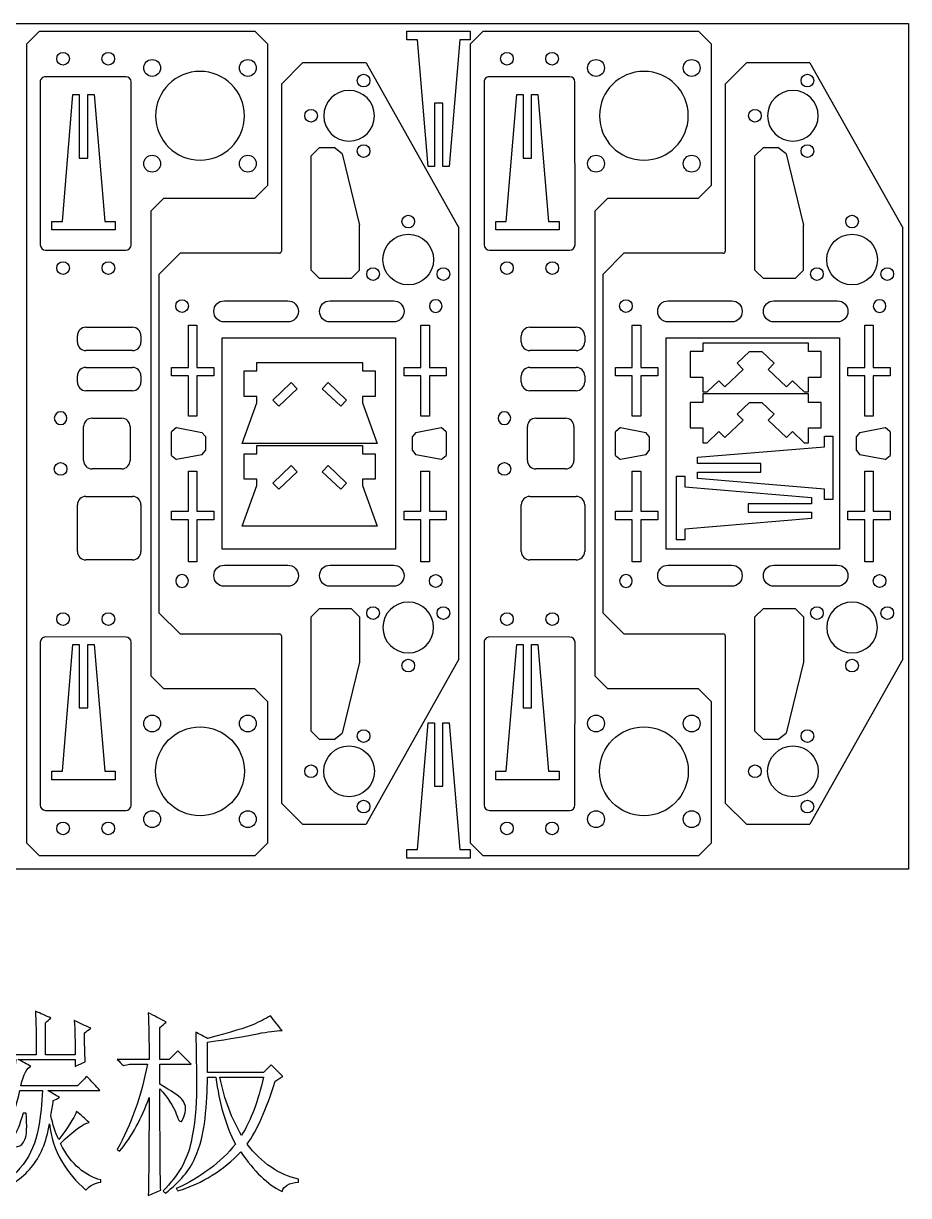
# Model space of a CAD drawing. Header units: millimetres. Extents: x -470 to 288, y -77 to 200.
# Drawn here: x -209.5 to -0.1, y -77.1 to 200 of the extents above; entities that cross this region are included whole.
import ezdxf

# ---------------------------------------------------------------- set-up
doc = ezdxf.new("R2010")
doc.units = ezdxf.units.MM
doc.layers.add('1', color=7, linetype='CONTINUOUS', true_color=0xffffff)

msp = doc.modelspace()

# ---------------------------------------------------------------- linework, layer by layer
at = {"layer": '1', "color": 3, "linetype": 'Continuous'}
for p, q in [((-470.13, 200.03), (-0.13, 200.03)), ((-0.13, 200.03), (-0.13, 0.03)), ((-208.74, 195.19), (-205.74, 198.19)), ((-205.74, 198.19), (-154.79, 198.19)), ((-154.79, 198.19), (-151.79, 195.19)), ((-118.8, 196.19), (-118.8, 198.19)), ((-118.8, 198.19), (-103.8, 198.19)), ((-103.8, 198.19), (-103.8, 196.19)), ((-103.74, 195.19), (-100.74, 198.19)), ((-100.74, 198.19), (-49.79, 198.19)), ((-49.79, 198.19), (-46.79, 195.19)), ((-208.74, 6.19), (-208.74, 195.19)), ((-151.79, 195.19), (-151.79, 161.69)), ((-116.3, 196.19), (-118.8, 196.19)), ((-113.8, 166.19), (-116.3, 196.19)), ((-106.3, 196.19), (-108.8, 166.19)), ((-103.8, 196.19), (-106.3, 196.19)), ((-103.74, 6.19), (-103.74, 195.19)), ((-46.79, 195.19), (-46.79, 161.69)), ((-148.48, 185.69), (-143.48, 190.69)), ((-128.48, 190.69), (-143.48, 190.69)), ((-128.48, 190.69), (-106.48, 151.69)), ((-43.48, 185.69), (-38.48, 190.69)), ((-23.48, 190.69), (-38.48, 190.69)), ((-23.48, 190.69), (-1.48, 151.69)), ((-205.55, 186.18), (-205.53, 147.68)), ((-185.3, 187.43), (-204.3, 187.43)), ((-184.03, 147.69), (-184.05, 186.19)), ((-100.55, 186.18), (-100.53, 147.68)), ((-80.3, 187.43), (-99.3, 187.43)), ((-79.03, 147.69), (-79.05, 186.19)), ((-200.3, 153.19), (-197.8, 183.19)), ((-197.8, 183.19), (-196.3, 183.19)), ((-196.3, 183.19), (-196.3, 168.19)), ((-194.3, 168.19), (-194.3, 183.19)), ((-194.3, 183.19), (-192.8, 183.19)), ((-192.8, 183.19), (-190.3, 153.19)), ((-148.48, 185.69), (-148.48, 146.19)), ((-95.3, 153.19), (-92.8, 183.19)), ((-92.8, 183.19), (-91.3, 183.19)), ((-91.3, 183.19), (-91.3, 168.19)), ((-89.3, 183.19), (-87.8, 183.19)), ((-89.3, 168.19), (-89.3, 183.19)), ((-87.8, 183.19), (-85.3, 153.19)), ((-43.48, 185.69), (-43.48, 146.19)), ((-112.3, 181.19), (-112.3, 166.19)), ((-110.3, 181.19), (-112.3, 181.19)), ((-110.3, 166.19), (-110.3, 181.19)), ((-139.48, 170.69), (-141.48, 168.69)), ((-139.48, 170.69), (-136.05, 170.69)), ((-134.1, 169.16), (-136.05, 170.69)), ((-134.1, 169.16), (-129.98, 152.34)), ((-34.48, 170.69), (-36.48, 168.69)), ((-34.48, 170.69), (-31.05, 170.69)), ((-29.1, 169.16), (-31.05, 170.69)), ((-29.1, 169.16), (-24.98, 152.34)), ((-196.3, 168.19), (-194.3, 168.19)), ((-141.48, 141.69), (-141.48, 168.69)), ((-91.3, 168.19), (-89.3, 168.19)), ((-36.48, 141.69), (-36.48, 168.69)), ((-112.3, 166.19), (-113.8, 166.19)), ((-108.8, 166.19), (-110.3, 166.19)), ((-151.79, 161.69), (-154.79, 158.69)), ((-46.79, 161.69), (-49.79, 158.69)), ((-176.29, 158.69), (-179.29, 155.69)), ((-176.29, 158.69), (-154.79, 158.69)), ((-71.29, 158.69), (-74.29, 155.69)), ((-71.29, 158.69), (-49.79, 158.69)), ((-179.29, 45.69), (-179.29, 155.69)), ((-74.29, 45.69), (-74.29, 155.69)), ((-202.8, 153.19), (-200.3, 153.19)), ((-202.8, 151.19), (-202.8, 153.19)), ((-190.3, 153.19), (-187.8, 153.19)), ((-187.8, 153.19), (-187.8, 151.19)), ((-97.8, 153.19), (-95.3, 153.19)), ((-97.8, 151.19), (-97.8, 153.19)), ((-85.3, 153.19), (-82.8, 153.19)), ((-82.8, 153.19), (-82.8, 151.19)), ((-187.8, 151.19), (-202.8, 151.19)), ((-129.98, 141.69), (-129.98, 152.34)), ((-106.48, 49.69), (-106.48, 151.69)), ((-82.8, 151.19), (-97.8, 151.19)), ((-24.98, 141.69), (-24.98, 152.34)), ((-1.48, 49.69), (-1.48, 151.69)), ((-204.28, 146.43), (-185.28, 146.43)), ((-177.48, 140.69), (-172.48, 145.69)), ((-148.98, 145.69), (-172.48, 145.69)), ((-99.28, 146.43), (-80.28, 146.43)), ((-72.48, 140.69), (-67.48, 145.69)), ((-43.98, 145.69), (-67.48, 145.69)), ((-141.48, 141.69), (-139.48, 139.69)), ((-131.98, 139.69), (-129.98, 141.69)), ((-36.48, 141.69), (-34.48, 139.69)), ((-26.98, 139.69), (-24.98, 141.69)), ((-177.48, 140.69), (-177.48, 60.69)), ((-131.98, 139.69), (-139.48, 139.69)), ((-72.48, 140.69), (-72.48, 60.69)), ((-26.98, 139.69), (-34.48, 139.69)), ((-161.98, 134.44), (-146.98, 134.44)), ((-136.98, 134.44), (-121.98, 134.44)), ((-56.98, 134.44), (-41.98, 134.44)), ((-31.98, 134.44), (-16.98, 134.44)), ((-194.74, 128.19), (-183.74, 128.19)), ((-170.48, 118.69), (-170.48, 128.69)), ((-170.48, 128.69), (-168.48, 128.69)), ((-168.48, 128.69), (-168.48, 118.69)), ((-146.98, 129.44), (-161.98, 129.44)), ((-121.98, 129.44), (-136.98, 129.44)), ((-115.48, 118.69), (-115.48, 128.69)), ((-115.48, 128.69), (-113.48, 128.69)), ((-113.48, 128.69), (-113.48, 118.69)), ((-89.74, 128.19), (-78.74, 128.19)), ((-65.48, 128.69), (-63.48, 128.69)), ((-65.48, 118.69), (-65.48, 128.69)), ((-63.48, 128.69), (-63.48, 118.69)), ((-41.98, 129.44), (-56.98, 129.44)), ((-16.98, 129.44), (-31.98, 129.44)), ((-10.48, 128.69), (-8.48, 128.69)), ((-10.48, 118.69), (-10.48, 128.69)), ((-8.48, 128.69), (-8.48, 118.69)), ((-196.74, 124.69), (-196.74, 126.19)), ((-181.74, 126.19), (-181.74, 124.69)), ((-162.48, 125.69), (-121.48, 125.69)), ((-162.48, 75.69), (-162.48, 125.69)), ((-121.48, 125.69), (-121.48, 75.69)), ((-91.74, 124.69), (-91.74, 126.19)), ((-76.74, 126.19), (-76.74, 124.69)), ((-57.48, 125.69), (-16.48, 125.69)), ((-57.48, 75.69), (-57.48, 125.69)), ((-16.48, 125.69), (-16.48, 75.69)), ((-183.74, 122.69), (-194.74, 122.69)), ((-78.74, 122.69), (-89.74, 122.69)), ((-51.8, 122.42, 0.03), (-51.8, 116.42, -0.03)), ((-48.8, 122.42, 0.03), (-51.8, 122.42, 0.03)), ((-48.8, 124.42, 0.05), (-48.8, 122.42, 0.03)), ((-23.8, 124.42, 0.05), (-48.8, 124.42, 0.05)), ((-40.65, 119.67, 0), (-37.75, 122.42, 0.03)), ((-37.75, 122.42, 0.03), (-34.85, 122.42, 0.03)), ((-34.85, 122.42, 0.03), (-31.95, 119.67, 0)), ((-23.8, 122.42, 0.03), (-23.8, 124.42, 0.05)), ((-20.8, 122.42, 0.03), (-23.8, 122.42, 0.03)), ((-20.8, 116.42, -0.03), (-20.8, 122.42, 0.03)), ((-154.3, 117.85), (-154.3, 119.85)), ((-154.3, 119.85), (-129.3, 119.85)), ((-129.3, 119.85), (-129.3, 117.85)), ((-39.27, 118.22, -0.01), (-40.65, 119.67, 0)), ((-31.95, 119.67, 0), (-33.33, 118.22, -0.01)), ((-196.74, 115.19), (-196.74, 116.69)), ((-194.74, 118.69), (-183.74, 118.69)), ((-181.74, 116.69), (-181.74, 115.19)), ((-174.48, 118.69), (-170.48, 118.69)), ((-174.48, 116.69), (-174.48, 118.69)), ((-170.48, 116.69), (-174.48, 116.69)), ((-170.48, 107.19), (-170.48, 116.69)), ((-168.48, 118.69), (-164.48, 118.69)), ((-168.48, 116.69), (-168.48, 107.19)), ((-164.48, 116.69), (-168.48, 116.69)), ((-164.48, 118.69), (-164.48, 116.69)), ((-157.3, 117.85), (-154.3, 117.85)), ((-157.3, 111.85), (-157.3, 117.85)), ((-129.3, 117.85), (-126.3, 117.85)), ((-126.3, 117.85), (-126.3, 111.85)), ((-119.48, 118.69), (-115.48, 118.69)), ((-119.48, 116.69), (-119.48, 118.69)), ((-115.48, 116.69), (-119.48, 116.69)), ((-115.48, 107.19), (-115.48, 116.69)), ((-113.48, 118.69), (-109.48, 118.69)), ((-109.48, 116.69), (-113.48, 116.69)), ((-113.48, 116.69), (-113.48, 107.19)), ((-109.48, 118.69), (-109.48, 116.69)), ((-91.74, 115.19), (-91.74, 116.69)), ((-89.74, 118.69), (-78.74, 118.69)), ((-76.74, 116.69), (-76.74, 115.19)), ((-69.48, 116.69), (-69.48, 118.69)), ((-69.48, 118.69), (-65.48, 118.69)), ((-65.48, 116.69), (-69.48, 116.69)), ((-65.48, 107.19), (-65.48, 116.69)), ((-63.48, 118.69), (-59.48, 118.69)), ((-59.48, 116.69), (-63.48, 116.69)), ((-63.48, 116.69), (-63.48, 107.19)), ((-59.48, 118.69), (-59.48, 116.69)), ((-51.8, 116.42, -0.03), (-48.8, 116.42, -0.03)), ((-48.8, 116.42, -0.03), (-48.8, 112.89, -0.06)), ((-43.63, 114.09, -0.05), (-39.27, 118.22, -0.01)), ((-33.33, 118.22, -0.01), (-28.97, 114.09, -0.05)), ((-23.8, 116.42, -0.03), (-20.8, 116.42, -0.03)), ((-23.8, 112.89, -0.06), (-23.8, 116.42, -0.03)), ((-14.48, 118.69), (-10.48, 118.69)), ((-14.48, 116.69), (-14.48, 118.69)), ((-10.48, 116.69), (-14.48, 116.69)), ((-10.48, 107.19), (-10.48, 116.69)), ((-8.48, 118.69), (-4.48, 118.69)), ((-8.48, 116.69), (-8.48, 107.19)), ((-4.48, 116.69), (-8.48, 116.69)), ((-4.48, 118.69), (-4.48, 116.69)), ((-146.15, 115.1), (-150.5, 110.97)), ((-149.13, 109.52), (-144.77, 113.65)), ((-144.77, 113.65), (-146.15, 115.1)), ((-137.45, 115.1), (-138.83, 113.65)), ((-138.83, 113.65), (-134.47, 109.52)), ((-133.1, 110.97), (-137.45, 115.1)), ((-47.8, 112.89, -0.06), (-45, 115.54, -0.04)), ((-45, 115.54, -0.04), (-43.63, 114.09, -0.05)), ((-28.97, 114.09, -0.05), (-27.6, 115.54, -0.04)), ((-27.6, 115.54, -0.04), (-24.8, 112.89, -0.06)), ((-183.74, 113.19), (-194.74, 113.19)), ((-154.3, 111.85), (-157.3, 111.85)), ((-154.3, 110.35), (-154.3, 111.85)), ((-150.5, 110.97), (-149.13, 109.52)), ((-134.47, 109.52), (-133.1, 110.97)), ((-126.3, 111.85), (-129.3, 111.85)), ((-129.3, 111.85), (-129.3, 110.35)), ((-78.74, 113.19), (-89.74, 113.19)), ((-48.8, 112.89, -0.06), (-47.8, 112.89, -0.06)), ((-23.8, 112.42, 0.05), (-48.8, 112.42, 0.05)), ((-48.8, 112.42, 0.05), (-48.8, 110.42, 0.03)), ((-24.8, 112.89, -0.06), (-23.8, 112.89, -0.06)), ((-23.8, 110.42, 0.03), (-23.8, 112.42, 0.05)), ((-157.8, 100.74), (-154.3, 110.35)), ((-129.3, 110.35), (-125.8, 100.74)), ((-51.8, 110.42, 0.03), (-51.8, 104.42, -0.03)), ((-48.8, 110.42, 0.03), (-51.8, 110.42, 0.03)), ((-40.65, 107.67, 0), (-37.75, 110.42, 0.03)), ((-37.75, 110.42, 0.03), (-34.85, 110.42, 0.03)), ((-34.85, 110.42, 0.03), (-31.95, 107.67, 0)), ((-20.8, 110.42, 0.03), (-23.8, 110.42, 0.03)), ((-20.8, 104.42, -0.03), (-20.8, 110.42, 0.03)), ((-193.29, 106.69), (-186.29, 106.69)), ((-168.48, 107.19), (-170.48, 107.19)), ((-113.48, 107.19), (-115.48, 107.19)), ((-88.29, 106.69), (-81.29, 106.69)), ((-63.48, 107.19), (-65.48, 107.19)), ((-43.63, 102.09, -0.05), (-39.27, 106.22, -0.01)), ((-39.27, 106.22, -0.01), (-40.65, 107.67, 0)), ((-31.95, 107.67, 0), (-33.33, 106.22, -0.01)), ((-33.33, 106.22, -0.01), (-28.97, 102.09, -0.05)), ((-8.48, 107.19), (-10.48, 107.19)), ((-195.29, 96.69), (-195.29, 104.69)), ((-184.29, 104.69), (-184.29, 96.69)), ((-173.29, 104.46), (-174.48, 103.48)), ((-174.48, 97.89), (-174.48, 103.48)), ((-173.29, 104.46), (-167.29, 103.34)), ((-166.48, 102.36), (-167.29, 103.34)), ((-116.66, 103.34), (-117.48, 102.36)), ((-116.66, 103.34), (-110.66, 104.46)), ((-109.48, 103.48), (-110.66, 104.46)), ((-109.48, 103.48), (-109.48, 97.89)), ((-90.29, 96.69), (-90.29, 104.69)), ((-79.29, 104.69), (-79.29, 96.69)), ((-68.29, 104.46), (-69.48, 103.48)), ((-69.48, 97.89), (-69.48, 103.48)), ((-68.29, 104.46), (-62.29, 103.34)), ((-61.48, 102.36), (-62.29, 103.34)), ((-51.8, 104.42, -0.03), (-48.8, 104.42, -0.03)), ((-48.8, 104.42, -0.03), (-48.8, 100.89, -0.06)), ((-47.8, 100.89, -0.06), (-45, 103.54, -0.04)), ((-45, 103.54, -0.04), (-43.63, 102.09, -0.05)), ((-28.97, 102.09, -0.05), (-27.6, 103.54, -0.04)), ((-27.6, 103.54, -0.04), (-24.8, 100.89, -0.06)), ((-23.8, 100.89, -0.06), (-23.8, 104.42, -0.03)), ((-23.8, 104.42, -0.03), (-20.8, 104.42, -0.03)), ((-11.66, 103.34), (-12.48, 102.36)), ((-11.66, 103.34), (-5.66, 104.46)), ((-4.48, 103.48), (-5.66, 104.46)), ((-4.48, 103.48), (-4.48, 97.89)), ((-166.48, 102.36), (-166.48, 99.02)), ((-125.8, 100.74), (-157.8, 100.74)), ((-154.3, 98.24), (-154.3, 100.24)), ((-154.3, 100.24), (-129.3, 100.24)), ((-129.3, 100.24), (-129.3, 98.24)), ((-117.48, 99.02), (-117.48, 102.36)), ((-61.48, 102.36), (-61.48, 99.02)), ((-50.05, 97.44), (-20.05, 99.94)), ((-48.8, 100.89, -0.06), (-47.8, 100.89, -0.06)), ((-24.8, 100.89, -0.06), (-23.8, 100.89, -0.06)), ((-20.05, 99.94), (-20.05, 102.44)), ((-20.05, 102.44), (-18.05, 102.44)), ((-18.05, 102.44), (-18.05, 87.44)), ((-12.48, 99.02), (-12.48, 102.36)), ((-174.48, 97.89), (-173.29, 96.91)), ((-167.29, 98.03), (-173.29, 96.91)), ((-167.29, 98.03), (-166.48, 99.02)), ((-157.3, 92.24), (-157.3, 98.24)), ((-157.3, 98.24), (-154.3, 98.24)), ((-129.3, 98.24), (-126.3, 98.24)), ((-126.3, 98.24), (-126.3, 92.24)), ((-117.48, 99.02), (-116.66, 98.03)), ((-110.66, 96.91), (-116.66, 98.03)), ((-110.66, 96.91), (-109.48, 97.89)), ((-69.48, 97.89), (-68.29, 96.91)), ((-62.29, 98.03), (-68.29, 96.91)), ((-62.29, 98.03), (-61.48, 99.02)), ((-50.05, 95.94), (-50.05, 97.44)), ((-12.48, 99.02), (-11.66, 98.03)), ((-5.66, 96.91), (-11.66, 98.03)), ((-5.66, 96.91), (-4.48, 97.89)), ((-186.29, 94.69), (-193.29, 94.69)), ((-146.15, 95.48), (-150.5, 91.35)), ((-144.77, 94.03), (-146.15, 95.48)), ((-137.45, 95.48), (-138.83, 94.03)), ((-133.1, 91.35), (-137.45, 95.48)), ((-81.29, 94.69), (-88.29, 94.69)), ((-35.05, 95.94), (-50.05, 95.94)), ((-35.05, 93.94), (-35.05, 95.94)), ((-170.48, 94.19), (-168.48, 94.19)), ((-170.48, 84.69), (-170.48, 94.19)), ((-168.48, 94.19), (-168.48, 84.69)), ((-154.3, 92.24), (-157.3, 92.24)), ((-154.3, 90.74), (-154.3, 92.24)), ((-149.13, 89.9), (-144.77, 94.03)), ((-138.83, 94.03), (-134.47, 89.9)), ((-126.3, 92.24), (-129.3, 92.24)), ((-129.3, 92.24), (-129.3, 90.74)), ((-115.48, 94.19), (-113.48, 94.19)), ((-115.48, 84.69), (-115.48, 94.19)), ((-113.48, 94.19), (-113.48, 84.69)), ((-65.48, 94.19), (-63.48, 94.19)), ((-65.48, 84.69), (-65.48, 94.19)), ((-63.48, 94.19), (-63.48, 84.69)), ((-55.05, 77.94), (-55.05, 92.94)), ((-55.05, 92.94), (-53.05, 92.94)), ((-53.05, 92.94), (-53.05, 90.44)), ((-50.05, 93.94), (-35.05, 93.94)), ((-50.05, 92.44), (-50.05, 93.94)), ((-20.05, 89.94), (-50.05, 92.44)), ((-10.48, 94.19), (-8.48, 94.19)), ((-10.48, 84.69), (-10.48, 94.19)), ((-8.48, 94.19), (-8.48, 84.69)), ((-157.8, 81.12), (-154.3, 90.74)), ((-150.5, 91.35), (-149.13, 89.9)), ((-134.47, 89.9), (-133.1, 91.35)), ((-129.3, 90.74), (-125.8, 81.12)), ((-53.05, 90.44), (-23.05, 87.94)), ((-20.05, 87.44), (-20.05, 89.94)), ((-196.74, 75.19), (-196.74, 86.19)), ((-194.74, 88.19), (-183.74, 88.19)), ((-181.74, 86.19), (-181.74, 75.19)), ((-91.74, 75.19), (-91.74, 86.19)), ((-89.74, 88.19), (-78.74, 88.19)), ((-76.74, 86.19), (-76.74, 75.19)), ((-23.05, 86.44), (-38.05, 86.44)), ((-38.05, 86.44), (-38.05, 84.44)), ((-23.05, 87.94), (-23.05, 86.44)), ((-18.05, 87.44), (-20.05, 87.44)), ((-174.48, 84.69), (-170.48, 84.69)), ((-174.48, 82.69), (-174.48, 84.69)), ((-168.48, 84.69), (-164.48, 84.69)), ((-164.48, 84.69), (-164.48, 82.69)), ((-119.48, 84.69), (-115.48, 84.69)), ((-119.48, 82.69), (-119.48, 84.69)), ((-113.48, 84.69), (-109.48, 84.69)), ((-109.48, 84.69), (-109.48, 82.69)), ((-69.48, 82.69), (-69.48, 84.69)), ((-69.48, 84.69), (-65.48, 84.69)), ((-63.48, 84.69), (-59.48, 84.69)), ((-59.48, 84.69), (-59.48, 82.69)), ((-38.05, 84.44), (-23.05, 84.44)), ((-23.05, 84.44), (-23.05, 82.94)), ((-14.48, 84.69), (-10.48, 84.69)), ((-14.48, 82.69), (-14.48, 84.69)), ((-8.48, 84.69), (-4.48, 84.69)), ((-4.48, 84.69), (-4.48, 82.69)), ((-170.48, 82.69), (-174.48, 82.69)), ((-170.48, 72.69), (-170.48, 82.69)), ((-164.48, 82.69), (-168.48, 82.69)), ((-168.48, 82.69), (-168.48, 72.69)), ((-125.8, 81.12), (-157.8, 81.12)), ((-115.48, 82.69), (-119.48, 82.69)), ((-115.48, 72.69), (-115.48, 82.69)), ((-109.48, 82.69), (-113.48, 82.69)), ((-113.48, 82.69), (-113.48, 72.69)), ((-65.48, 82.69), (-69.48, 82.69)), ((-65.48, 72.69), (-65.48, 82.69)), ((-63.48, 82.69), (-63.48, 72.69)), ((-59.48, 82.69), (-63.48, 82.69)), ((-23.05, 82.94), (-53.05, 80.44)), ((-53.05, 80.44), (-53.05, 77.94)), ((-10.48, 82.69), (-14.48, 82.69)), ((-10.48, 72.69), (-10.48, 82.69)), ((-8.48, 82.69), (-8.48, 72.69)), ((-4.48, 82.69), (-8.48, 82.69)), ((-53.05, 77.94), (-55.05, 77.94)), ((-121.48, 75.69), (-162.48, 75.69)), ((-16.48, 75.69), (-57.48, 75.69)), ((-183.74, 73.19), (-194.74, 73.19)), ((-168.48, 72.69), (-170.48, 72.69)), ((-113.48, 72.69), (-115.48, 72.69)), ((-78.74, 73.19), (-89.74, 73.19)), ((-63.48, 72.69), (-65.48, 72.69)), ((-8.48, 72.69), (-10.48, 72.69)), ((-161.98, 71.94), (-146.98, 71.94)), ((-136.98, 71.94), (-121.98, 71.94)), ((-56.98, 71.94), (-41.98, 71.94)), ((-31.98, 71.94), (-16.98, 71.94)), ((-146.98, 66.94), (-161.98, 66.94)), ((-121.98, 66.94), (-136.98, 66.94)), ((-41.98, 66.94), (-56.98, 66.94)), ((-16.98, 66.94), (-31.98, 66.94)), ((-139.48, 61.69), (-141.48, 59.69)), ((-139.48, 61.69), (-131.98, 61.69)), ((-129.98, 59.69), (-131.98, 61.69)), ((-34.48, 61.69), (-36.48, 59.69)), ((-34.48, 61.69), (-26.98, 61.69)), ((-24.98, 59.69), (-26.98, 61.69)), ((-172.48, 55.69), (-177.48, 60.69)), ((-141.48, 32.69), (-141.48, 59.69)), ((-129.98, 59.69), (-129.98, 49.03)), ((-67.48, 55.69), (-72.48, 60.69)), ((-36.48, 32.69), (-36.48, 59.69)), ((-24.98, 59.69), (-24.98, 49.03)), ((-172.48, 55.69), (-148.98, 55.69)), ((-67.48, 55.69), (-43.98, 55.69)), ((-205.53, 53.7), (-205.55, 15.2)), ((-185.28, 54.94), (-204.28, 54.95)), ((-200.3, 23.19), (-197.8, 53.19)), ((-197.8, 53.19), (-196.3, 53.19)), ((-196.3, 53.19), (-196.3, 38.19)), ((-194.3, 53.19), (-192.8, 53.19)), ((-194.3, 38.19), (-194.3, 53.19)), ((-192.8, 53.19), (-190.3, 23.19)), ((-184.05, 15.19), (-184.03, 53.69)), ((-148.48, 55.19), (-148.48, 15.69)), ((-100.53, 53.7), (-100.55, 15.2)), ((-80.28, 54.94), (-99.28, 54.95)), ((-95.3, 23.19), (-92.8, 53.19)), ((-92.8, 53.19), (-91.3, 53.19)), ((-91.3, 53.19), (-91.3, 38.19)), ((-89.3, 53.19), (-87.8, 53.19)), ((-89.3, 38.19), (-89.3, 53.19)), ((-87.8, 53.19), (-85.3, 23.19)), ((-79.05, 15.19), (-79.03, 53.69)), ((-43.48, 55.19), (-43.48, 15.69)), ((-129.98, 49.03), (-134.1, 32.21)), ((-106.48, 49.69), (-128.48, 10.69)), ((-24.98, 49.03), (-29.1, 32.21)), ((-1.48, 49.69), (-23.48, 10.69)), ((-179.29, 45.69), (-176.29, 42.69)), ((-74.29, 45.69), (-71.29, 42.69)), ((-154.79, 42.69), (-176.29, 42.69)), ((-154.79, 42.69), (-151.79, 39.69)), ((-49.79, 42.69), (-71.29, 42.69)), ((-49.79, 42.69), (-46.79, 39.69)), ((-151.79, 39.69), (-151.79, 6.19)), ((-46.79, 39.69), (-46.79, 6.19)), ((-196.3, 38.19), (-194.3, 38.19)), ((-91.3, 38.19), (-89.3, 38.19)), ((-116.3, 4.69), (-113.8, 34.69)), ((-113.8, 34.69), (-112.3, 34.69)), ((-112.3, 34.69), (-112.3, 19.69)), ((-110.3, 19.69), (-110.3, 34.69)), ((-110.3, 34.69), (-108.8, 34.69)), ((-108.8, 34.69), (-106.3, 4.69)), ((-141.48, 32.69), (-139.48, 30.69)), ((-136.05, 30.69), (-139.48, 30.69)), ((-136.05, 30.69), (-134.1, 32.21)), ((-36.48, 32.69), (-34.48, 30.69)), ((-31.05, 30.69), (-34.48, 30.69)), ((-31.05, 30.69), (-29.1, 32.21)), ((-202.8, 23.19), (-200.3, 23.19)), ((-202.8, 21.19), (-202.8, 23.19)), ((-190.3, 23.19), (-187.8, 23.19)), ((-187.8, 23.19), (-187.8, 21.19)), ((-97.8, 23.19), (-95.3, 23.19)), ((-97.8, 21.19), (-97.8, 23.19)), ((-85.3, 23.19), (-82.8, 23.19)), ((-82.8, 23.19), (-82.8, 21.19)), ((-187.8, 21.19), (-202.8, 21.19)), ((-112.3, 19.69), (-110.3, 19.69)), ((-82.8, 21.19), (-97.8, 21.19)), ((-204.3, 13.95), (-185.3, 13.94)), ((-143.48, 10.69), (-148.48, 15.69)), ((-99.3, 13.95), (-80.3, 13.94)), ((-38.48, 10.69), (-43.48, 15.69)), ((-143.48, 10.69), (-128.48, 10.69)), ((-38.48, 10.69), (-23.48, 10.69)), ((-205.74, 3.19), (-208.74, 6.19)), ((-151.79, 6.19), (-154.79, 3.19)), ((-100.74, 3.19), (-103.74, 6.19)), ((-46.79, 6.19), (-49.79, 3.19)), ((-154.79, 3.19), (-205.74, 3.19)), ((-118.8, 4.69), (-116.3, 4.69)), ((-118.8, 2.69), (-118.8, 4.69)), ((-106.3, 4.69), (-103.8, 4.69)), ((-103.8, 4.69), (-103.8, 2.69)), ((-49.79, 3.19), (-100.74, 3.19)), ((-0.13, 0.03), (-470.13, 0.03)), ((-103.8, 2.69), (-118.8, 2.69))]:
    msp.add_line(p, q, dxfattribs=at)
for centre, radius in [((-200.15, 191.68), 1.5), ((-189.45, 191.68), 1.5), ((-179.06, 189.5), 2), ((-156.43, 189.5), 2), ((-95.15, 191.68), 1.5), ((-84.45, 191.68), 1.5), ((-74.06, 189.5), 2), ((-51.43, 189.5), 2), ((-129.05, 186.51), 1.5), ((-24.05, 186.51), 1.5), ((-141.48, 178.19), 1.5), ((-36.48, 178.19), 1.5), ((-129.05, 169.86), 1.5), ((-24.05, 169.86), 1.5), ((-179.06, 166.87), 2), ((-156.43, 166.87), 2), ((-74.06, 166.87), 2), ((-51.43, 166.87), 2), ((-118.48, 153.19), 1.5), ((-13.48, 153.19), 1.5), ((-118.48, 144.19), 6), ((-13.48, 144.19), 6), ((-200.13, 142.18), 1.5), ((-189.43, 142.18), 1.5), ((-126.8, 140.76), 1.5), ((-110.16, 140.76), 1.5), ((-95.13, 142.18), 1.5), ((-84.43, 142.18), 1.5), ((-21.8, 140.76), 1.5), ((-5.16, 140.76), 1.5), ((-171.98, 133.19), 1.5), ((-66.98, 133.19), 1.5), ((-200.74, 94.69), 1.5), ((-95.74, 94.69), 1.5), ((-111.98, 68.19), 1.5), ((-6.98, 68.19), 1.5), ((-126.8, 60.61), 1.5), ((-110.16, 60.61), 1.5), ((-21.8, 60.61), 1.5), ((-5.16, 60.61), 1.5), ((-200.13, 59.19), 1.5), ((-189.43, 59.19), 1.5), ((-95.13, 59.19), 1.5), ((-84.43, 59.19), 1.5), ((-118.48, 48.19), 1.5), ((-13.48, 48.19), 1.5), ((-179.06, 34.5), 2), ((-156.43, 34.5), 2), ((-74.06, 34.5), 2), ((-51.43, 34.5), 2), ((-167.74, 23.19), 10.5), ((-62.74, 23.19), 10.5), ((-129.05, 31.51), 1.5), ((-24.05, 31.51), 1.5), ((-132.48, 23.19), 6), ((-27.48, 23.19), 6), ((-141.48, 23.19), 1.5), ((-36.48, 23.19), 1.5), ((-179.06, 11.87), 2), ((-156.43, 11.87), 2), ((-129.05, 14.86), 1.5), ((-74.06, 11.87), 2), ((-51.43, 11.87), 2), ((-24.05, 14.86), 1.5), ((-200.15, 9.7), 1.5), ((-189.45, 9.69), 1.5), ((-95.15, 9.7), 1.5), ((-84.45, 9.69), 1.5)]:
    msp.add_circle(centre, radius, dxfattribs=at)
at = {"layer": '1', "color": 3, "linetype": 'Continuous', "extrusion": (0, 0, -1)}
for centre, radius in [((167.74, 178.19), 10.5), ((62.74, 178.19), 10.5), ((132.48, 178.19), 6), ((27.48, 178.19), 6), ((111.98, 133.19), 1.5), ((6.98, 133.19), 1.5), ((200.74, 106.69), 1.5), ((95.74, 106.69), 1.5), ((171.98, 68.19), 1.5), ((66.98, 68.19), 1.5), ((118.48, 57.19), 6), ((13.48, 57.19), 6)]:
    msp.add_circle(centre, radius, dxfattribs=at)
at = {"layer": '1', "color": 3, "linetype": 'Continuous'}
for centre, radius, start, end in [((-204.3, 186.18), 1.25, 90.0273, 180.0273), ((-185.3, 186.18), 1.25, 0.0273, 90.0273), ((-99.3, 186.18), 1.25, 90.0273, 180.0273), ((-80.3, 186.18), 1.25, 0.0273, 90.0273), ((-204.28, 147.68), 1.25, 180.0273, 270.0273), ((-185.28, 147.68), 1.25, 270.0273, 0.0273), ((-99.28, 147.68), 1.25, 180.0273, 270.0273), ((-80.28, 147.68), 1.25, 270.0273, 0.0273), ((-148.98, 146.19), 0.5, 270, 0), ((-43.98, 146.19), 0.5, 270, 0), ((-194.74, 126.19), 2, 90, 180), ((-183.74, 126.19), 2, 0, 90), ((-89.74, 126.19), 2, 90, 180), ((-78.74, 126.19), 2, 0, 90), ((-194.74, 124.69), 2, 180, 270), ((-183.74, 124.69), 2, 270, 0), ((-89.74, 124.69), 2, 180, 270), ((-78.74, 124.69), 2, 270, 0), ((-194.74, 116.69), 2, 90, 180), ((-183.74, 116.69), 2, 0, 90), ((-89.74, 116.69), 2, 90, 180), ((-78.74, 116.69), 2, 0, 90), ((-194.74, 115.19), 2, 180, 270), ((-183.74, 115.19), 2, 270, 0), ((-89.74, 115.19), 2, 180, 270), ((-78.74, 115.19), 2, 270, 0), ((-193.29, 104.69), 2, 90, 180), ((-186.29, 104.69), 2, 0, 90), ((-88.29, 104.69), 2, 90, 180), ((-81.29, 104.69), 2, 0, 90), ((-193.29, 96.69), 2, 180, 270), ((-186.29, 96.69), 2, 270, 0), ((-88.29, 96.69), 2, 180, 270), ((-81.29, 96.69), 2, 270, 0), ((-194.74, 86.19), 2, 90, 180), ((-183.74, 86.19), 2, 0, 90), ((-89.74, 86.19), 2, 90, 180), ((-78.74, 86.19), 2, 0, 90), ((-194.74, 75.19), 2, 180, 270), ((-183.74, 75.19), 2, 270, 0), ((-89.74, 75.19), 2, 180, 270), ((-78.74, 75.19), 2, 270, 0), ((-148.98, 55.19), 0.5, 0, 90), ((-43.98, 55.19), 0.5, 0, 90), ((-204.28, 53.7), 1.25, 89.9727, 179.9727), ((-185.28, 53.69), 1.25, 359.9727, 89.9727), ((-99.28, 53.7), 1.25, 89.9727, 179.9727), ((-80.28, 53.69), 1.25, 359.9727, 89.9727), ((-204.3, 15.2), 1.25, 179.9727, 269.9727), ((-185.3, 15.19), 1.25, 269.9727, 359.9727), ((-99.3, 15.2), 1.25, 179.9727, 269.9727), ((-80.3, 15.19), 1.25, 269.9727, 359.9727)]:
    msp.add_arc(centre, radius, start, end, dxfattribs=at)
at = {"layer": '1', "color": 3, "linetype": 'Continuous', "extrusion": (0, 0, -1)}
for centre, start, end in [((161.98, 131.94), 270, 90), ((146.98, 131.94), 90, 270), ((136.98, 131.94), 270, 90), ((121.98, 131.94), 90, 270), ((56.98, 131.94), 270, 90), ((41.98, 131.94), 90, 270), ((31.98, 131.94), 270, 90), ((16.98, 131.94), 90, 270), ((161.98, 69.44), 270, 90), ((146.98, 69.44), 90, 270), ((136.98, 69.44), 270, 90), ((121.98, 69.44), 90, 270), ((56.98, 69.44), 270, 90), ((41.98, 69.44), 90, 270), ((31.98, 69.44), 270, 90), ((16.98, 69.44), 90, 270)]:
    msp.add_arc(centre, 2.5, start, end, dxfattribs=at)
at = {"layer": '1', "color": 6, "linetype": 'Continuous'}
for points, knots in [([(-213.12, -43.82), (-210.91, -43.82), (-208.7, -43.82), (-206.49, -43.82), (-206.49, -39.17), (-206.55, -35.72), (-206.67, -33.52), (-205.45, -34.07), (-204.22, -34.62), (-203, -35.17), (-203.43, -35.54), (-203.85, -35.91), (-204.28, -36.28), (-204.28, -38.79), (-204.28, -41.31), (-204.28, -43.82), (-201.95, -43.82), (-199.62, -43.82), (-197.29, -43.82), (-197.29, -40.75), (-197.35, -38.06), (-197.48, -35.72), (-196.19, -36.34), (-194.9, -36.96), (-193.61, -37.57), (-194.1, -37.94), (-194.59, -38.31), (-195.08, -38.67), (-195.08, -41.12), (-195.02, -43.39), (-194.9, -45.48), (-195.7, -45.85), (-196.49, -46.22), (-197.29, -46.58), (-197.29, -46.03), (-197.29, -45.48), (-197.29, -44.93), (-201.77, -44.93), (-206.25, -44.93), (-210.73, -44.93), (-209.74, -45.48), (-208.76, -46.03), (-207.78, -46.58), (-208.64, -46.83), (-209.43, -48.36), (-210.17, -51.18), (-205.69, -51.18), (-201.22, -51.18), (-196.74, -51.18), (-196, -50.45), (-195.26, -49.71), (-194.53, -48.97), (-193.49, -50.08), (-192.45, -51.18), (-191.41, -52.29), (-195.51, -52.29), (-199.62, -52.29), (-203.73, -52.29), (-202.81, -52.84), (-201.89, -53.39), (-200.97, -53.94), (-201.46, -54.19), (-201.95, -54.44), (-202.45, -54.68), (-202.63, -55.85), (-202.81, -57.01), (-203, -58.18), (-202.63, -60.26), (-202.01, -62.16), (-201.15, -63.88), (-199.07, -61.18), (-197.66, -58.97), (-196.93, -57.25), (-195.94, -58.11), (-194.96, -58.97), (-193.98, -59.83), (-195.33, -60.07), (-197.6, -61.73), (-200.79, -64.8), (-199.44, -67.37), (-197.96, -69.34), (-194.78, -72.04), (-193.06, -72.96), (-191.22, -73.44), (-191.22, -73.63), (-191.22, -73.81), (-191.22, -73.99), (-192.69, -74.12), (-193.86, -74.74), (-194.72, -75.84), (-197.05, -73.87), (-198.98, -71.58), (-200.51, -68.94), (-202.04, -66.3), (-203, -63.39), (-203.36, -60.19), (-204.1, -64.49), (-205.54, -67.92), (-207.69, -70.5), (-209.83, -73.08), (-212.87, -75.16), (-216.79, -76.76), (-216.91, -76.57), (-217.04, -76.39), (-217.16, -76.2), (-213.97, -74.37), (-211.46, -72.22), (-209.61, -69.77), (-207.78, -67.31), (-206.59, -64.52), (-205.48, -58.27), (-205.14, -55.23), (-205.02, -52.29), (-206.8, -52.29), (-208.58, -52.29), (-210.36, -52.29), (-211.82, -58.55), (-213.73, -63.6), (-218.39, -71.33), (-221.15, -74.37), (-224.34, -76.57), (-224.52, -76.45), (-224.71, -76.33), (-224.89, -76.2), (-221.58, -72.89), (-219, -69.34), (-215.32, -61.73), (-213.85, -57.31), (-212.74, -52.29), (-213.97, -52.29), (-215.26, -52.47), (-216.61, -52.84), (-217.16, -52.29), (-217.71, -51.73), (-218.26, -51.18), (-216.36, -51.18), (-214.46, -51.18), (-212.56, -51.18), (-212.07, -49.22), (-211.64, -47.14), (-211.28, -44.93), (-211.83, -44.93), (-212.38, -44.93), (-212.93, -44.93), (-213.36, -45.42), (-213.79, -45.91), (-214.22, -46.4), (-215.02, -45.73), (-215.81, -45.05), (-216.61, -44.38), (-216.18, -44.01), (-215.75, -43.64), (-215.32, -43.27), (-215.32, -40.08), (-215.38, -37.51), (-215.5, -35.54), (-214.28, -36.16), (-213.05, -36.77), (-211.82, -37.38), (-212.25, -37.75), (-212.68, -38.12), (-213.12, -38.48), (-213.12, -40.26), (-213.12, -42.04), (-213.12, -43.82)], [0, 0, 0, 0, 0.018636, 0.018636, 0.018636, 0.047641, 0.047641, 0.047641, 0.058979, 0.058979, 0.058979, 0.063745, 0.063745, 0.063745, 0.084978, 0.084978, 0.084978, 0.104657, 0.104657, 0.104657, 0.127451, 0.127451, 0.127451, 0.139499, 0.139499, 0.139499, 0.144663, 0.144663, 0.144663, 0.163817, 0.163817, 0.163817, 0.171222, 0.171222, 0.171222, 0.175881, 0.175881, 0.175881, 0.213686, 0.213686, 0.213686, 0.223204, 0.223204, 0.223204, 0.238225, 0.238225, 0.238225, 0.27603, 0.27603, 0.27603, 0.284815, 0.284815, 0.284815, 0.297621, 0.297621, 0.297621, 0.332296, 0.332296, 0.332296, 0.341352, 0.341352, 0.341352, 0.345996, 0.345996, 0.345996, 0.355946, 0.355946, 0.355946, 0.372864, 0.372864, 0.372864, 0.395023, 0.395023, 0.395023, 0.406046, 0.406046, 0.406046, 0.429992, 0.429992, 0.429992, 0.450809, 0.450809, 0.471747, 0.471747, 0.471747, 0.473315, 0.473315, 0.473315, 0.484899, 0.484899, 0.484899, 0.510614, 0.510614, 0.510614, 0.536918, 0.536918, 0.536918, 0.569028, 0.569028, 0.569028, 0.600699, 0.600699, 0.600699, 0.602587, 0.602587, 0.602587, 0.63094, 0.63094, 0.63094, 0.657044, 0.657044, 0.683078, 0.683078, 0.683078, 0.698238, 0.698238, 0.698238, 0.744462, 0.744462, 0.790687, 0.790687, 0.790687, 0.792602, 0.792602, 0.792602, 0.830716, 0.830716, 0.868831, 0.868831, 0.868831, 0.880075, 0.880075, 0.880075, 0.886802, 0.886802, 0.886802, 0.903177, 0.903177, 0.903177, 0.921519, 0.921519, 0.921519, 0.926251, 0.926251, 0.926251, 0.931886, 0.931886, 0.931886, 0.940885, 0.940885, 0.940885, 0.945752, 0.945752, 0.945752, 0.967958, 0.967958, 0.967958, 0.97978, 0.97978, 0.97978, 0.984665, 0.984665, 0.984665, 1, 1, 1, 1]), ([(-173.36, -57.81), (-174.09, -55.97), (-175.39, -54), (-177.23, -51.92), (-177.23, -65.29), (-177.17, -73.26), (-177.04, -75.84), (-178.03, -76.27), (-179.01, -76.7), (-179.99, -77.13), (-179.87, -71.61), (-179.8, -63.88), (-179.8, -53.94), (-181.52, -58.85), (-183.85, -63.08), (-186.79, -66.64), (-186.98, -66.51), (-187.16, -66.39), (-187.34, -66.27), (-184.03, -60.38), (-181.64, -53.64), (-180.17, -46.03), (-181.58, -46.03), (-182.99, -46.03), (-184.4, -46.03), (-184.89, -46.16), (-185.39, -46.28), (-185.88, -46.4), (-186.37, -45.91), (-186.85, -45.42), (-187.34, -44.93), (-184.83, -44.93), (-182.32, -44.93), (-179.8, -44.93), (-179.8, -40.51), (-179.87, -36.83), (-179.99, -33.89), (-178.57, -34.62), (-177.16, -35.36), (-175.75, -36.1), (-176.24, -36.52), (-176.73, -36.95), (-177.23, -37.38), (-177.23, -39.9), (-177.23, -42.41), (-177.23, -44.93), (-176.49, -44.93), (-175.75, -44.93), (-175.02, -44.93), (-174.34, -44.25), (-173.67, -43.58), (-172.99, -42.9), (-171.95, -43.94), (-170.91, -44.99), (-169.87, -46.03), (-172.32, -46.03), (-174.77, -46.03), (-177.23, -46.03), (-177.23, -47.63), (-177.23, -49.22), (-177.23, -50.82), (-174.41, -52.41), (-172.69, -53.58), (-171.46, -55.05), (-171.15, -55.79), (-171.15, -57.13), (-171.31, -57.81), (-171.61, -58.55), (-171.92, -59.28), (-172.14, -59.65), (-172.26, -59.64), (-172.63, -59.65), (-172.99, -59.03), (-173.36, -57.81)], [0, 0, 0, 0, 0.039751, 0.039751, 0.039751, 0.174203, 0.174203, 0.174203, 0.192245, 0.192245, 0.192245, 0.322573, 0.322573, 0.322573, 0.404463, 0.404463, 0.404463, 0.408201, 0.408201, 0.408201, 0.529406, 0.529406, 0.529406, 0.553211, 0.553211, 0.553211, 0.561759, 0.561759, 0.561759, 0.57345, 0.57345, 0.57345, 0.615824, 0.615824, 0.615824, 0.677894, 0.677894, 0.677894, 0.704741, 0.704741, 0.704741, 0.715737, 0.715737, 0.715737, 0.758159, 0.758159, 0.758159, 0.770571, 0.770571, 0.770571, 0.786684, 0.786684, 0.786684, 0.811539, 0.811539, 0.811539, 0.852894, 0.852894, 0.852894, 0.879802, 0.879802, 0.879802, 0.914896, 0.914896, 0.94999, 0.94999, 0.979304, 0.979304, 0.979304, 0.986894, 0.986894, 0.986894, 1, 1, 1, 1]), ([(-148.16, -48.97), (-148.77, -49.34), (-149.38, -49.71), (-150, -50.08), (-152.08, -56.82), (-154.29, -61.79), (-156.62, -64.98), (-153.19, -69.4), (-149.13, -72.16), (-144.48, -73.26), (-144.48, -73.51), (-144.48, -73.75), (-144.48, -73.99), (-146.68, -74.12), (-147.97, -74.86), (-148.34, -76.2), (-151.77, -74.49), (-155.02, -71.36), (-158.09, -66.82), (-162.14, -71.11), (-167.11, -74.18), (-172.99, -76.02), (-173.11, -75.84), (-173.24, -75.65), (-173.36, -75.47), (-167.47, -72.77), (-162.81, -69.28), (-159.38, -64.98), (-161.71, -60.44), (-163.24, -55.17), (-163.98, -49.16), (-164.65, -49.16), (-165.33, -49.16), (-166, -49.16), (-166, -52.22), (-166.19, -55.48), (-166.56, -58.91), (-166.92, -62.34), (-167.72, -65.47), (-170.17, -71.11), (-172.51, -73.87), (-175.94, -76.57), (-176.12, -76.39), (-176.31, -76.21), (-176.49, -76.02), (-172.93, -72.47), (-170.72, -68.63), (-169.87, -64.52), (-169.01, -60.41), (-168.57, -56.18), (-168.57, -47.47), (-168.64, -43.03), (-168.76, -38.48), (-167.84, -38.98), (-166.92, -39.47), (-166, -39.96), (-160.36, -38.48), (-156.78, -37.42), (-155.24, -36.74), (-153.7, -36.06), (-152.32, -35.36), (-151.1, -34.62), (-150.18, -35.79), (-149.26, -36.96), (-148.34, -38.12), (-149.81, -38.12), (-151.71, -38.36), (-154.04, -38.86), (-156.5, -39.35), (-160.48, -40.02), (-166, -40.88), (-166, -43.27), (-166, -45.67), (-166, -48.06), (-161.59, -48.06), (-157.17, -48.06), (-152.76, -48.06), (-152.14, -47.44), (-151.53, -46.83), (-150.92, -46.21), (-150, -47.13), (-149.08, -48.05), (-148.16, -48.97)], [0, 0, 0, 0, 0.008804, 0.008804, 0.008804, 0.076072, 0.076072, 0.076072, 0.13766, 0.13766, 0.13766, 0.140671, 0.140671, 0.140671, 0.160277, 0.160277, 0.160277, 0.216479, 0.216479, 0.216479, 0.289213, 0.289213, 0.289213, 0.291945, 0.291945, 0.291945, 0.364401, 0.364401, 0.364401, 0.432417, 0.432417, 0.432417, 0.440742, 0.440742, 0.440742, 0.48086, 0.48086, 0.48086, 0.52079, 0.52079, 0.56072, 0.56072, 0.56072, 0.563898, 0.563898, 0.563898, 0.618701, 0.618701, 0.618701, 0.670747, 0.670747, 0.722793, 0.722793, 0.722793, 0.735492, 0.735492, 0.735492, 0.781112, 0.781112, 0.781112, 0.800004, 0.800004, 0.800004, 0.818098, 0.818098, 0.818098, 0.841464, 0.841464, 0.841464, 0.890707, 0.890707, 0.890707, 0.919828, 0.919828, 0.919828, 0.973592, 0.973592, 0.973592, 0.98416, 0.98416, 0.98416, 1, 1, 1, 1]), ([(-152.76, -49.16), (-156.19, -49.16), (-159.63, -49.16), (-163.06, -49.16), (-161.96, -54.43), (-160.23, -59.03), (-157.91, -62.95), (-155.7, -59.28), (-153.98, -54.68), (-152.76, -49.16)], [0, 0, 0, 0, 0.258433, 0.258433, 0.258433, 0.629301, 0.629301, 0.629301, 1, 1, 1, 1]), ([(-209.62, -57.62), (-209.38, -57.62), (-209.13, -57.62), (-208.88, -57.62), (-208.64, -60.82), (-208.73, -62.89), (-209.59, -64.86), (-210.17, -65.41), (-210.91, -65.53), (-211.64, -65.65), (-212.17, -65.63), (-212.47, -65.44), (-212.78, -65.26), (-212.93, -65.1), (-212.93, -64.61), (-212.62, -64.06), (-212.01, -63.33), (-211.15, -62.34), (-210.36, -60.44), (-209.62, -57.62)], [0, 0, 0, 0, 0.026361, 0.026361, 0.026361, 0.250304, 0.250304, 0.474248, 0.474248, 0.474248, 0.553281, 0.553281, 0.553281, 0.586416, 0.586416, 0.688189, 0.688189, 0.688189, 1, 1, 1, 1])]:
    msp.add_open_spline(points, degree=3, knots=knots, dxfattribs=at)

doc.saveas('drawing.dxf')
